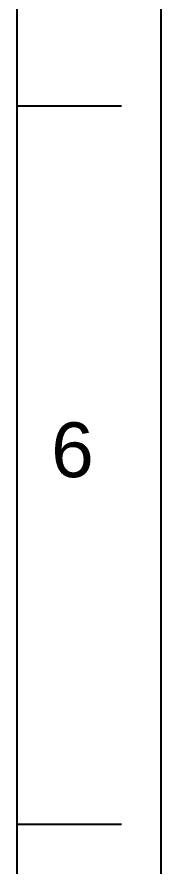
# Model space of a CAD drawing. Header units: millimetres. Extents: x -6909 to -4533, y -2578 to 782.
# Drawn here: x -4613.3 to -4533.3, y -1721.8 to -1248.4 of the extents above; entities that cross this region are included whole.
import ezdxf

# ---------------------------------------------------------------- set-up
doc = ezdxf.new("R2010")
doc.units = ezdxf.units.MM
doc.layers.add('FORM', color=7, linetype='Continuous')
doc.styles.get("Standard").update_dxf_attribs({"font": 'arial.ttf'})

msp = doc.modelspace()

# ---------------------------------------------------------------- linework, layer by layer
at = {"layer": 'FORM', "color": 7, "linetype": 'Continuous'}
for p, q in [((-4533.26, 782.06), (-4533.26, -2577.94)), ((-4613.26, -2497.94), (-4613.26, 702.06)), ((-4613.26, -1297.94), (-4555.11, -1297.94)), ((-4613.26, -1697.94), (-4555.11, -1697.94))]:
    msp.add_line(p, q, dxfattribs=at)

# ---------------------------------------------------------------- texts
at = {"layer": 'FORM', "insert": (-4582.44, -1489.7), "char_height": 30.5, "attachment_point": 5}
msp.add_mtext_dynamic_manual_height_columns('6', width=200, gutter_width=50, heights=[0], dxfattribs=at)

doc.saveas('drawing.dxf')
